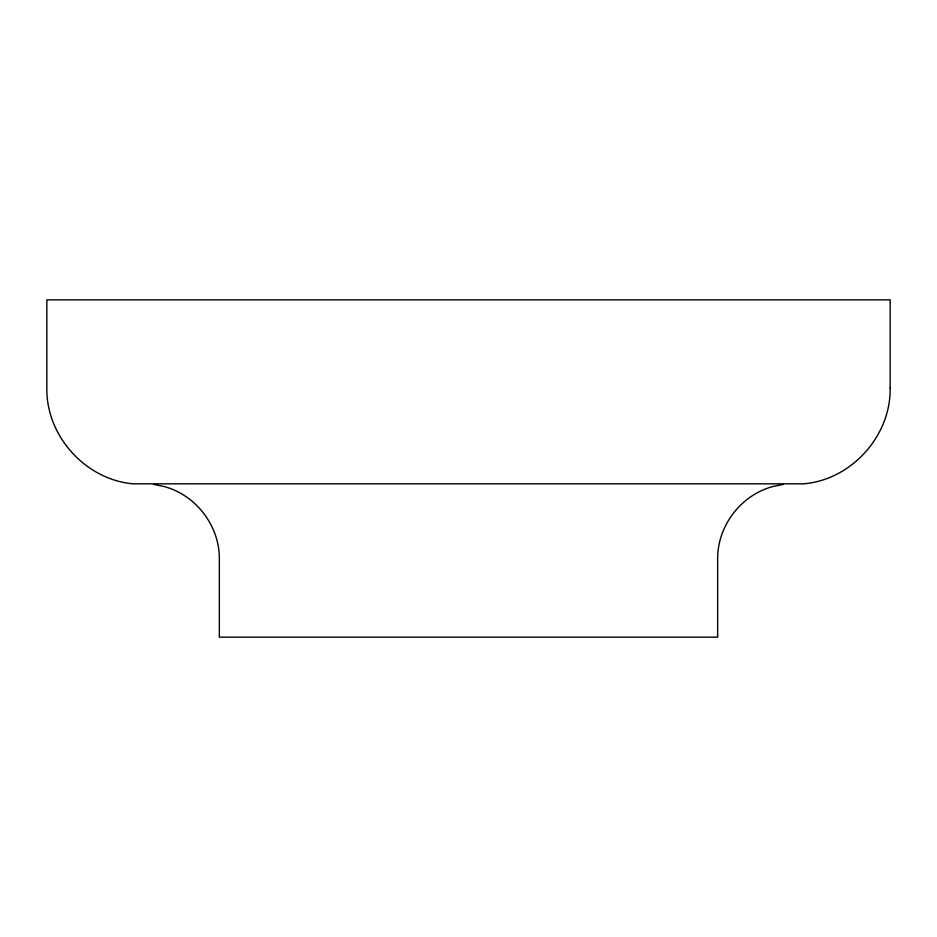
<?xml version="1.0" encoding="UTF-8"?>
<svg xmlns="http://www.w3.org/2000/svg" width="937" height="937" viewBox="0 0 937 937"><rect width="100%" height="100%" fill="white"/><g stroke="black" fill="none" stroke-linecap="round" stroke-linejoin="round"><path stroke-width="1.41" d="M783.004 484.476L773.4 486.397C741.261 494.631 717.285 525.868 717.66 559.049L717.66 637.16L219.34 637.16L219.34 559.049C219.715 525.868 195.739 494.631 163.6 486.397L153.996 484.476M890.15 388C890.993 435.857 851.534 479.685 803.852 483.832L133.101 483.832C85.431 479.639 46.007 435.846 46.85 388L46.85 299.84L890.15 299.84L890.15 388"/></g></svg>
